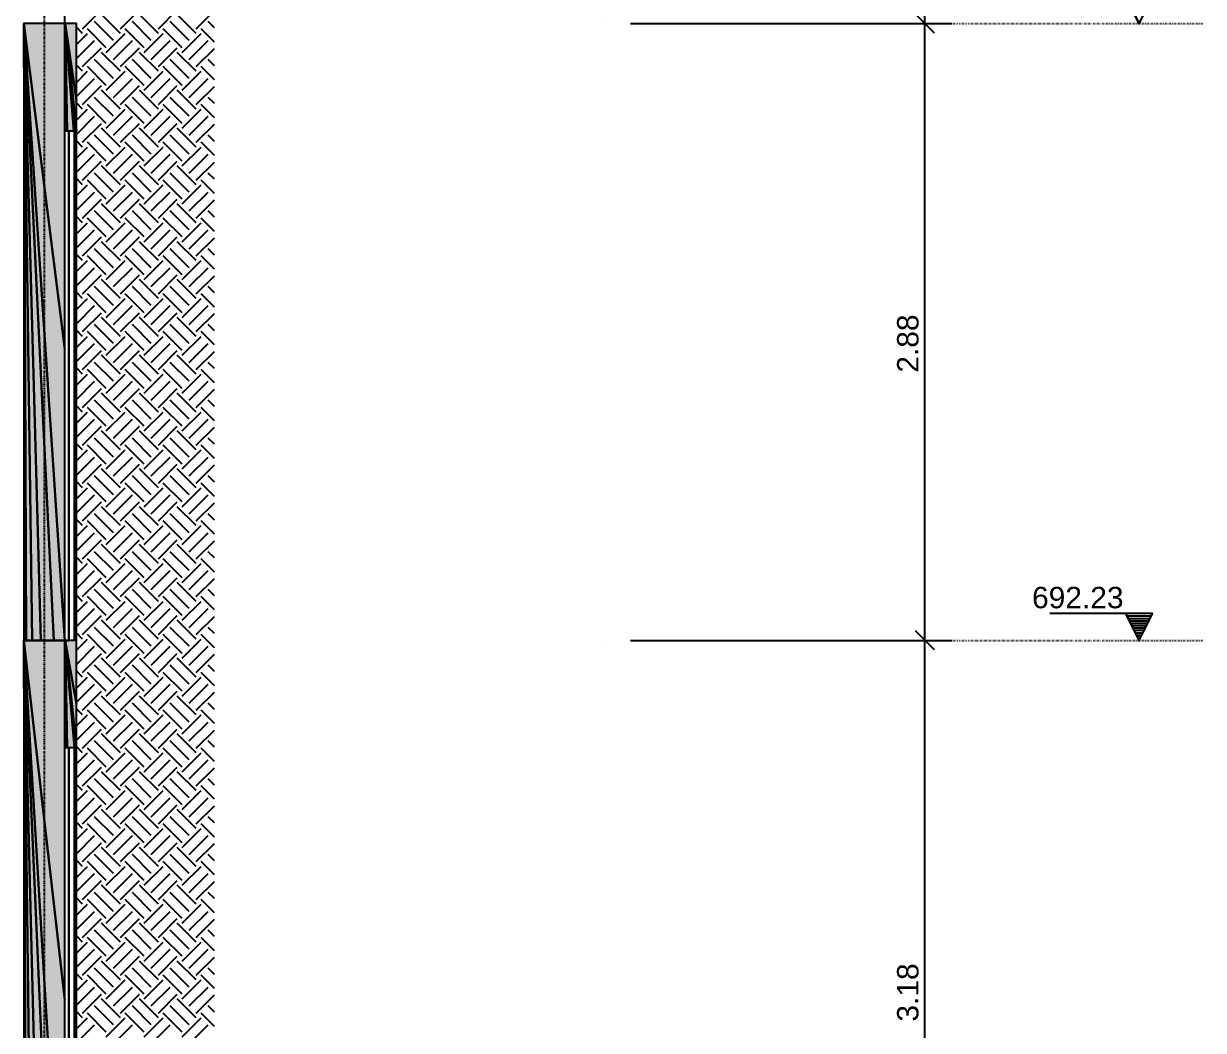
# Model space of a CAD drawing. Extents: x 37185 to 43130, y -8131 to -3926.
# Drawn here: x 40159.9 to 40527.1, y -7569.9 to -7256.5 of the extents above; entities that cross this region are included whole.
import ezdxf

# ---------------------------------------------------------------- set-up
doc = ezdxf.new("R2010")
doc.units = 0
doc.header["$MEASUREMENT"] = 0
doc.linetypes.add('ESTILO_TQS_0002', pattern=[0.4, 0.1, -0.3])
doc.linetypes.add('ESTILO_TQS_0004', pattern=[1.12, 0.5, -0.2, 0.01, -0.2, 0.01, -0.2])
for name, color, linetype in [('47', 15, 'CONTINUOUS'), ('48', 4, 'CONTINUOUS'), ('52', 3, 'CONTINUOUS'), ('67', 7, 'CONTINUOUS'), ('70', 160, 'CONTINUOUS'), ('75', 9, 'CONTINUOUS'), ('79', 12, 'CONTINUOUS'), ('96', 252, 'CONTINUOUS')]:
    doc.layers.add(name, color=color, linetype=linetype)
doc.styles.add('TQS_ARIAL', font='arial.ttf')

msp = doc.modelspace()

# ---------------------------------------------------------------- linework, layer by layer
at = {"layer": '47', "linetype": 'Continuous'}
for p, q in [((40178.27, -7258.11), (40184.16, -7252.21)), ((40190.05, -7259.58), (40184.16, -7253.69)), ((40190.05, -7258.11), (40195.95, -7252.21)), ((40201.84, -7259.58), (40195.95, -7253.69)), ((40201.84, -7258.11), (40207.73, -7252.21)), ((40213.62, -7259.58), (40207.73, -7253.69)), ((40213.62, -7258.11), (40219.25, -7252.48)), ((40178.27, -7259.58), (40176.32, -7257.63)), ((40185.63, -7264), (40179.74, -7258.11)), ((40187.84, -7261.79), (40181.95, -7255.9)), ((40197.42, -7264), (40191.53, -7258.11)), ((40199.63, -7261.79), (40193.74, -7255.9)), ((40209.2, -7264), (40203.31, -7258.11)), ((40211.41, -7261.79), (40205.52, -7255.9)), ((40219.25, -7262.26), (40215.1, -7258.11)), ((40219.25, -7257.84), (40217.31, -7255.9)), ((40176.32, -7263), (40179.74, -7259.58)), ((40176.32, -7260.05), (40176.32, -7260.05)), ((40176.32, -7267.42), (40181.95, -7261.79)), ((40185.63, -7265.47), (40191.53, -7259.58)), ((40187.84, -7267.68), (40193.74, -7261.79)), ((40197.42, -7265.47), (40203.31, -7259.58)), ((40199.63, -7267.68), (40205.52, -7261.79)), ((40209.2, -7265.47), (40215.1, -7259.58)), ((40211.41, -7267.68), (40217.31, -7261.79)), ((40178.27, -7269.89), (40184.16, -7264)), ((40190.05, -7271.36), (40184.16, -7265.47)), ((40190.05, -7269.89), (40195.95, -7264)), ((40201.84, -7271.36), (40195.95, -7265.47)), ((40201.84, -7269.89), (40207.73, -7264)), ((40213.62, -7271.36), (40207.73, -7265.47)), ((40213.62, -7269.89), (40219.25, -7264.27)), ((40219.25, -7265.2), (40219.25, -7265.2)), ((40178.27, -7271.36), (40176.32, -7269.41)), ((40185.63, -7275.78), (40179.74, -7269.89)), ((40187.84, -7273.57), (40181.95, -7267.68)), ((40197.42, -7275.78), (40191.53, -7269.89)), ((40199.63, -7273.57), (40193.74, -7267.68)), ((40209.2, -7275.78), (40203.31, -7269.89)), ((40211.41, -7273.57), (40205.52, -7267.68)), ((40219.25, -7274.04), (40215.1, -7269.89)), ((40219.25, -7269.62), (40217.31, -7267.68)), ((40176.32, -7274.79), (40179.74, -7271.36)), ((40176.32, -7271.84), (40176.32, -7271.84)), ((40176.32, -7279.21), (40181.95, -7273.57)), ((40185.63, -7277.26), (40191.53, -7271.36)), ((40187.84, -7279.47), (40193.74, -7273.57)), ((40197.42, -7277.26), (40203.31, -7271.36)), ((40199.63, -7279.47), (40205.52, -7273.57)), ((40209.2, -7277.26), (40215.1, -7271.36)), ((40211.41, -7279.47), (40217.31, -7273.57)), ((40178.27, -7281.68), (40184.16, -7275.78)), ((40190.05, -7283.15), (40184.16, -7277.26)), ((40190.05, -7281.68), (40195.95, -7275.78)), ((40201.84, -7283.15), (40195.95, -7277.26)), ((40201.84, -7281.68), (40207.73, -7275.78)), ((40213.62, -7283.15), (40207.73, -7277.26)), ((40213.62, -7281.68), (40219.25, -7276.05)), ((40219.25, -7276.99), (40219.25, -7276.99)), ((40178.27, -7283.15), (40176.32, -7281.2)), ((40187.84, -7285.36), (40181.95, -7279.47)), ((40199.63, -7285.36), (40193.74, -7279.47)), ((40211.41, -7285.36), (40205.52, -7279.47)), ((40219.25, -7281.41), (40217.31, -7279.47)), ((40176.32, -7286.57), (40179.74, -7283.15)), ((40176.32, -7283.62), (40176.32, -7283.62)), ((40185.63, -7287.57), (40179.74, -7281.68)), ((40185.63, -7289.04), (40191.53, -7283.15)), ((40197.42, -7287.57), (40191.53, -7281.68)), ((40197.42, -7289.04), (40203.31, -7283.15)), ((40209.2, -7287.57), (40203.31, -7281.68)), ((40209.2, -7289.04), (40215.1, -7283.15)), ((40219.25, -7285.83), (40215.1, -7281.68)), ((40176.32, -7290.99), (40181.95, -7285.36)), ((40178.27, -7293.46), (40184.16, -7287.57)), ((40187.84, -7291.25), (40193.74, -7285.36)), ((40190.05, -7293.46), (40195.95, -7287.57)), ((40199.63, -7291.25), (40205.52, -7285.36)), ((40201.84, -7293.46), (40207.73, -7287.57)), ((40211.41, -7291.25), (40217.31, -7285.36)), ((40213.62, -7293.46), (40219.25, -7287.84)), ((40187.84, -7297.14), (40181.95, -7291.25)), ((40190.05, -7294.93), (40184.16, -7289.04)), ((40199.63, -7297.14), (40193.74, -7291.25)), ((40201.84, -7294.93), (40195.95, -7289.04)), ((40211.41, -7297.14), (40205.52, -7291.25)), ((40213.62, -7294.93), (40207.73, -7289.04)), ((40219.25, -7293.19), (40217.31, -7291.25)), ((40219.25, -7288.77), (40219.25, -7288.77)), ((40178.27, -7294.93), (40176.32, -7292.99)), ((40176.32, -7298.36), (40179.74, -7294.93)), ((40176.32, -7295.41), (40176.32, -7295.41)), ((40185.63, -7299.35), (40179.74, -7293.46)), ((40185.63, -7300.83), (40191.53, -7294.93)), ((40197.42, -7299.35), (40191.53, -7293.46)), ((40197.42, -7300.83), (40203.31, -7294.93)), ((40209.2, -7299.35), (40203.31, -7293.46)), ((40209.2, -7300.83), (40215.1, -7294.93)), ((40219.25, -7297.61), (40215.1, -7293.46)), ((40176.32, -7302.78), (40181.95, -7297.14)), ((40178.27, -7305.25), (40184.16, -7299.35)), ((40187.84, -7303.04), (40193.74, -7297.14)), ((40190.05, -7305.25), (40195.95, -7299.35)), ((40199.63, -7303.04), (40205.52, -7297.14)), ((40201.84, -7305.25), (40207.73, -7299.35)), ((40211.41, -7303.04), (40217.31, -7297.14)), ((40187.84, -7308.93), (40181.95, -7303.04)), ((40190.05, -7306.72), (40184.16, -7300.83)), ((40199.63, -7308.93), (40193.74, -7303.04)), ((40201.84, -7306.72), (40195.95, -7300.83)), ((40211.41, -7308.93), (40205.52, -7303.04)), ((40213.62, -7306.72), (40207.73, -7300.83)), ((40213.62, -7305.25), (40219.25, -7299.62)), ((40219.25, -7304.98), (40217.31, -7303.04)), ((40219.25, -7300.56), (40219.25, -7300.56)), ((40178.27, -7306.72), (40176.32, -7304.77)), ((40176.32, -7310.14), (40179.74, -7306.72)), ((40185.63, -7311.14), (40179.74, -7305.25)), ((40185.63, -7312.61), (40191.53, -7306.72)), ((40197.42, -7311.14), (40191.53, -7305.25)), ((40197.42, -7312.61), (40203.31, -7306.72)), ((40209.2, -7311.14), (40203.31, -7305.25)), ((40209.2, -7312.61), (40215.1, -7306.72)), ((40219.25, -7309.4), (40215.1, -7305.25)), ((40176.32, -7307.19), (40176.32, -7307.19)), ((40176.32, -7314.56), (40181.95, -7308.93)), ((40187.84, -7314.82), (40193.74, -7308.93)), ((40199.63, -7314.82), (40205.52, -7308.93)), ((40211.41, -7314.82), (40217.31, -7308.93)), ((40178.27, -7317.03), (40184.16, -7311.14)), ((40190.05, -7318.5), (40184.16, -7312.61)), ((40190.05, -7317.03), (40195.95, -7311.14)), ((40201.84, -7318.5), (40195.95, -7312.61)), ((40201.84, -7317.03), (40207.73, -7311.14)), ((40213.62, -7318.5), (40207.73, -7312.61)), ((40213.62, -7317.03), (40219.25, -7311.41)), ((40219.25, -7312.34), (40219.25, -7312.34)), ((40178.27, -7318.5), (40176.32, -7316.56)), ((40185.63, -7322.92), (40179.74, -7317.03)), ((40187.84, -7320.71), (40181.95, -7314.82)), ((40197.42, -7322.92), (40191.53, -7317.03)), ((40199.63, -7320.71), (40193.74, -7314.82)), ((40209.2, -7322.92), (40203.31, -7317.03)), ((40211.41, -7320.71), (40205.52, -7314.82)), ((40219.25, -7321.18), (40215.1, -7317.03)), ((40219.25, -7316.76), (40217.31, -7314.82)), ((40176.32, -7321.93), (40179.74, -7318.5)), ((40176.32, -7318.98), (40176.32, -7318.98)), ((40176.32, -7326.35), (40181.95, -7320.71)), ((40185.63, -7324.4), (40191.53, -7318.5)), ((40187.84, -7326.61), (40193.74, -7320.71)), ((40197.42, -7324.4), (40203.31, -7318.5)), ((40199.63, -7326.61), (40205.52, -7320.71)), ((40209.2, -7324.4), (40215.1, -7318.5)), ((40211.41, -7326.61), (40217.31, -7320.71)), ((40178.27, -7328.82), (40184.16, -7322.92)), ((40190.05, -7330.29), (40184.16, -7324.4)), ((40190.05, -7328.82), (40195.95, -7322.92)), ((40201.84, -7330.29), (40195.95, -7324.4)), ((40201.84, -7328.82), (40207.73, -7322.92)), ((40213.62, -7330.29), (40207.73, -7324.4)), ((40213.62, -7328.82), (40219.25, -7323.19)), ((40219.25, -7324.13), (40219.25, -7324.13)), ((40178.27, -7330.29), (40176.32, -7328.34)), ((40185.63, -7334.71), (40179.74, -7328.82)), ((40187.84, -7332.5), (40181.95, -7326.61)), ((40197.42, -7334.71), (40191.53, -7328.82)), ((40199.63, -7332.5), (40193.74, -7326.61)), ((40209.2, -7334.71), (40203.31, -7328.82)), ((40211.41, -7332.5), (40205.52, -7326.61)), ((40219.25, -7332.97), (40215.1, -7328.82)), ((40219.25, -7328.55), (40217.31, -7326.61)), ((40176.32, -7333.71), (40179.74, -7330.29)), ((40176.32, -7330.77), (40176.32, -7330.77)), ((40176.32, -7338.13), (40181.95, -7332.5)), ((40185.63, -7336.18), (40191.53, -7330.29)), ((40187.84, -7338.39), (40193.74, -7332.5)), ((40197.42, -7336.18), (40203.31, -7330.29)), ((40199.63, -7338.39), (40205.52, -7332.5)), ((40209.2, -7336.18), (40215.1, -7330.29)), ((40211.41, -7338.39), (40217.31, -7332.5)), ((40178.27, -7340.6), (40184.16, -7334.71)), ((40190.05, -7342.07), (40184.16, -7336.18)), ((40190.05, -7340.6), (40195.95, -7334.71)), ((40201.84, -7342.07), (40195.95, -7336.18)), ((40201.84, -7340.6), (40207.73, -7334.71)), ((40213.62, -7342.07), (40207.73, -7336.18)), ((40213.62, -7340.6), (40219.25, -7334.98)), ((40219.25, -7335.91), (40219.25, -7335.91)), ((40187.84, -7344.28), (40181.95, -7338.39)), ((40199.63, -7344.28), (40193.74, -7338.39)), ((40211.41, -7344.28), (40205.52, -7338.39)), ((40219.25, -7340.33), (40217.31, -7338.39)), ((40178.27, -7342.07), (40176.32, -7340.13)), ((40176.32, -7345.5), (40179.74, -7342.07)), ((40176.32, -7342.55), (40176.32, -7342.55)), ((40185.63, -7346.49), (40179.74, -7340.6)), ((40185.63, -7347.97), (40191.53, -7342.07)), ((40197.42, -7346.49), (40191.53, -7340.6)), ((40197.42, -7347.97), (40203.31, -7342.07)), ((40209.2, -7346.49), (40203.31, -7340.6)), ((40209.2, -7347.97), (40215.1, -7342.07)), ((40219.25, -7344.75), (40215.1, -7340.6)), ((40176.32, -7349.92), (40181.95, -7344.28)), ((40178.27, -7352.39), (40184.16, -7346.49)), ((40187.84, -7350.18), (40193.74, -7344.28)), ((40190.05, -7352.39), (40195.95, -7346.49)), ((40199.63, -7350.18), (40205.52, -7344.28)), ((40201.84, -7352.39), (40207.73, -7346.49)), ((40211.41, -7350.18), (40217.31, -7344.28)), ((40213.62, -7352.39), (40219.25, -7346.76)), ((40187.84, -7356.07), (40181.95, -7350.18)), ((40190.05, -7353.86), (40184.16, -7347.97)), ((40199.63, -7356.07), (40193.74, -7350.18)), ((40201.84, -7353.86), (40195.95, -7347.97)), ((40211.41, -7356.07), (40205.52, -7350.18)), ((40213.62, -7353.86), (40207.73, -7347.97)), ((40219.25, -7352.12), (40217.31, -7350.18)), ((40219.25, -7347.7), (40219.25, -7347.7)), ((40178.27, -7353.86), (40176.32, -7351.91)), ((40176.32, -7357.28), (40179.74, -7353.86)), ((40176.32, -7354.34), (40176.32, -7354.34)), ((40185.63, -7358.28), (40179.74, -7352.39)), ((40185.63, -7359.75), (40191.53, -7353.86)), ((40197.42, -7358.28), (40191.53, -7352.39)), ((40197.42, -7359.75), (40203.31, -7353.86)), ((40209.2, -7358.28), (40203.31, -7352.39)), ((40209.2, -7359.75), (40215.1, -7353.86)), ((40219.25, -7356.54), (40215.1, -7352.39)), ((40176.32, -7361.7), (40181.95, -7356.07)), ((40178.27, -7364.17), (40184.16, -7358.28)), ((40187.84, -7361.96), (40193.74, -7356.07)), ((40190.05, -7364.17), (40195.95, -7358.28)), ((40199.63, -7361.96), (40205.52, -7356.07)), ((40201.84, -7364.17), (40207.73, -7358.28)), ((40211.41, -7361.96), (40217.31, -7356.07)), ((40187.84, -7367.85), (40181.95, -7361.96)), ((40190.05, -7365.64), (40184.16, -7359.75)), ((40199.63, -7367.85), (40193.74, -7361.96)), ((40201.84, -7365.64), (40195.95, -7359.75)), ((40211.41, -7367.85), (40205.52, -7361.96)), ((40213.62, -7365.64), (40207.73, -7359.75)), ((40213.62, -7364.17), (40219.25, -7358.55)), ((40219.25, -7363.9), (40217.31, -7361.96)), ((40219.25, -7359.48), (40219.25, -7359.48)), ((40178.27, -7365.64), (40176.32, -7363.7)), ((40176.32, -7369.07), (40179.74, -7365.64)), ((40185.63, -7370.06), (40179.74, -7364.17)), ((40185.63, -7371.54), (40191.53, -7365.64)), ((40197.42, -7370.06), (40191.53, -7364.17)), ((40197.42, -7371.54), (40203.31, -7365.64)), ((40209.2, -7370.06), (40203.31, -7364.17)), ((40209.2, -7371.54), (40215.1, -7365.64)), ((40219.25, -7368.32), (40215.1, -7364.17)), ((40176.32, -7366.12), (40176.32, -7366.12)), ((40176.32, -7373.49), (40181.95, -7367.85)), ((40187.84, -7373.75), (40193.74, -7367.85)), ((40199.63, -7373.75), (40205.52, -7367.85)), ((40211.41, -7373.75), (40217.31, -7367.85)), ((40178.27, -7375.96), (40184.16, -7370.06)), ((40190.05, -7377.43), (40184.16, -7371.54)), ((40190.05, -7375.96), (40195.95, -7370.06)), ((40201.84, -7377.43), (40195.95, -7371.54)), ((40201.84, -7375.96), (40207.73, -7370.06)), ((40213.62, -7377.43), (40207.73, -7371.54)), ((40213.62, -7375.96), (40219.25, -7370.33)), ((40219.25, -7371.27), (40219.25, -7371.27)), ((40178.27, -7377.43), (40176.32, -7375.48)), ((40185.63, -7381.85), (40179.74, -7375.96)), ((40187.84, -7379.64), (40181.95, -7373.75)), ((40197.42, -7381.85), (40191.53, -7375.96)), ((40199.63, -7379.64), (40193.74, -7373.75)), ((40209.2, -7381.85), (40203.31, -7375.96)), ((40211.41, -7379.64), (40205.52, -7373.75)), ((40219.25, -7380.11), (40215.1, -7375.96)), ((40219.25, -7375.69), (40217.31, -7373.75)), ((40176.32, -7380.85), (40179.74, -7377.43)), ((40176.32, -7377.91), (40176.32, -7377.91)), ((40176.32, -7385.27), (40181.95, -7379.64)), ((40185.63, -7383.32), (40191.53, -7377.43)), ((40187.84, -7385.53), (40193.74, -7379.64)), ((40197.42, -7383.32), (40203.31, -7377.43)), ((40199.63, -7385.53), (40205.52, -7379.64)), ((40209.2, -7383.32), (40215.1, -7377.43)), ((40211.41, -7385.53), (40217.31, -7379.64)), ((40178.27, -7387.74), (40184.16, -7381.85)), ((40190.05, -7389.21), (40184.16, -7383.32)), ((40190.05, -7387.74), (40195.95, -7381.85)), ((40201.84, -7389.21), (40195.95, -7383.32)), ((40201.84, -7387.74), (40207.73, -7381.85)), ((40213.62, -7389.21), (40207.73, -7383.32)), ((40213.62, -7387.74), (40219.25, -7382.12)), ((40219.25, -7383.06), (40219.25, -7383.06)), ((40178.27, -7389.21), (40176.32, -7387.27)), ((40187.84, -7391.42), (40181.95, -7385.53)), ((40199.63, -7391.42), (40193.74, -7385.53)), ((40211.41, -7391.42), (40205.52, -7385.53)), ((40219.25, -7387.47), (40217.31, -7385.53)), ((40176.32, -7392.64), (40179.74, -7389.21)), ((40176.32, -7389.69), (40176.32, -7389.69)), ((40185.63, -7393.63), (40179.74, -7387.74)), ((40185.63, -7395.11), (40191.53, -7389.21)), ((40197.42, -7393.63), (40191.53, -7387.74)), ((40197.42, -7395.11), (40203.31, -7389.21)), ((40209.2, -7393.63), (40203.31, -7387.74)), ((40209.2, -7395.11), (40215.1, -7389.21)), ((40219.25, -7391.89), (40215.1, -7387.74)), ((40176.32, -7397.06), (40181.95, -7391.42)), ((40178.27, -7399.53), (40184.16, -7393.63)), ((40187.84, -7397.32), (40193.74, -7391.42)), ((40190.05, -7399.53), (40195.95, -7393.63)), ((40199.63, -7397.32), (40205.52, -7391.42)), ((40201.84, -7399.53), (40207.73, -7393.63)), ((40211.41, -7397.32), (40217.31, -7391.42)), ((40213.62, -7399.53), (40219.25, -7393.9)), ((40219.25, -7394.84), (40219.25, -7394.84)), ((40187.84, -7403.21), (40181.95, -7397.32)), ((40190.05, -7401), (40184.16, -7395.11)), ((40199.63, -7403.21), (40193.74, -7397.32)), ((40201.84, -7401), (40195.95, -7395.11)), ((40211.41, -7403.21), (40205.52, -7397.32)), ((40213.62, -7401), (40207.73, -7395.11)), ((40219.25, -7399.26), (40217.31, -7397.32)), ((40178.27, -7401), (40176.32, -7399.05)), ((40176.32, -7404.42), (40179.74, -7401)), ((40176.32, -7401.48), (40176.32, -7401.48)), ((40185.63, -7405.42), (40179.74, -7399.53)), ((40185.63, -7406.89), (40191.53, -7401)), ((40197.42, -7405.42), (40191.53, -7399.53)), ((40197.42, -7406.89), (40203.31, -7401)), ((40209.2, -7405.42), (40203.31, -7399.53)), ((40209.2, -7406.89), (40215.1, -7401)), ((40219.25, -7403.68), (40215.1, -7399.53)), ((40176.32, -7408.84), (40181.95, -7403.21)), ((40178.27, -7411.31), (40184.16, -7405.42)), ((40187.84, -7409.1), (40193.74, -7403.21)), ((40190.05, -7411.31), (40195.95, -7405.42)), ((40199.63, -7409.1), (40205.52, -7403.21)), ((40201.84, -7411.31), (40207.73, -7405.42)), ((40211.41, -7409.1), (40217.31, -7403.21)), ((40213.62, -7411.31), (40219.25, -7405.69)), ((40187.84, -7414.99), (40181.95, -7409.1)), ((40190.05, -7412.79), (40184.16, -7406.89)), ((40199.63, -7414.99), (40193.74, -7409.1)), ((40201.84, -7412.79), (40195.95, -7406.89)), ((40211.41, -7414.99), (40205.52, -7409.1)), ((40213.62, -7412.79), (40207.73, -7406.89)), ((40219.25, -7411.04), (40217.31, -7409.1)), ((40219.25, -7406.63), (40219.25, -7406.63)), ((40178.27, -7412.79), (40176.32, -7410.84)), ((40176.32, -7416.21), (40179.74, -7412.79)), ((40176.32, -7413.26), (40176.32, -7413.26)), ((40185.63, -7417.2), (40179.74, -7411.31)), ((40185.63, -7418.68), (40191.53, -7412.79)), ((40197.42, -7417.2), (40191.53, -7411.31)), ((40197.42, -7418.68), (40203.31, -7412.79)), ((40209.2, -7417.2), (40203.31, -7411.31)), ((40209.2, -7418.68), (40215.1, -7412.79)), ((40219.25, -7415.46), (40215.1, -7411.31)), ((40176.32, -7420.63), (40181.95, -7414.99)), ((40187.84, -7420.89), (40193.74, -7414.99)), ((40199.63, -7420.89), (40205.52, -7414.99)), ((40211.41, -7420.89), (40217.31, -7414.99)), ((40178.27, -7423.1), (40184.16, -7417.2)), ((40190.05, -7424.57), (40184.16, -7418.68)), ((40190.05, -7423.1), (40195.95, -7417.2)), ((40201.84, -7424.57), (40195.95, -7418.68)), ((40201.84, -7423.1), (40207.73, -7417.2)), ((40213.62, -7424.57), (40207.73, -7418.68)), ((40213.62, -7423.1), (40219.25, -7417.47)), ((40219.25, -7418.41), (40219.25, -7418.41)), ((40178.27, -7424.57), (40176.32, -7422.62)), ((40185.63, -7428.99), (40179.74, -7423.1)), ((40187.84, -7426.78), (40181.95, -7420.89)), ((40197.42, -7428.99), (40191.53, -7423.1)), ((40199.63, -7426.78), (40193.74, -7420.89)), ((40209.2, -7428.99), (40203.31, -7423.1)), ((40211.41, -7426.78), (40205.52, -7420.89)), ((40219.25, -7427.25), (40215.1, -7423.1)), ((40219.25, -7422.83), (40217.31, -7420.89)), ((40176.32, -7427.99), (40179.74, -7424.57)), ((40176.32, -7425.05), (40176.32, -7425.05)), ((40176.32, -7432.41), (40181.95, -7426.78)), ((40185.63, -7430.46), (40191.53, -7424.57)), ((40187.84, -7432.67), (40193.74, -7426.78)), ((40197.42, -7430.46), (40203.31, -7424.57)), ((40199.63, -7432.67), (40205.52, -7426.78)), ((40209.2, -7430.46), (40215.1, -7424.57)), ((40211.41, -7432.67), (40217.31, -7426.78)), ((40178.27, -7434.88), (40184.16, -7428.99)), ((40190.05, -7436.36), (40184.16, -7430.46)), ((40190.05, -7434.88), (40195.95, -7428.99)), ((40201.84, -7436.36), (40195.95, -7430.46)), ((40201.84, -7434.88), (40207.73, -7428.99)), ((40213.62, -7436.36), (40207.73, -7430.46)), ((40213.62, -7434.88), (40219.25, -7429.26)), ((40219.25, -7430.2), (40219.25, -7430.2)), ((40178.27, -7436.36), (40176.32, -7434.41)), ((40185.63, -7440.77), (40179.74, -7434.88)), ((40187.84, -7438.57), (40181.95, -7432.67)), ((40197.42, -7440.77), (40191.53, -7434.88)), ((40199.63, -7438.57), (40193.74, -7432.67)), ((40209.2, -7440.77), (40203.31, -7434.88)), ((40211.41, -7438.57), (40205.52, -7432.67)), ((40219.25, -7439.03), (40215.1, -7434.88)), ((40219.25, -7434.61), (40217.31, -7432.67)), ((40176.32, -7439.78), (40179.74, -7436.36)), ((40176.32, -7436.83), (40176.32, -7436.83)), ((40176.32, -7444.2), (40181.95, -7438.57)), ((40185.63, -7442.25), (40191.53, -7436.36)), ((40187.84, -7444.46), (40193.74, -7438.57)), ((40197.42, -7442.25), (40203.31, -7436.36)), ((40199.63, -7444.46), (40205.52, -7438.57)), ((40209.2, -7442.25), (40215.1, -7436.36)), ((40211.41, -7444.46), (40217.31, -7438.57)), ((40178.27, -7446.67), (40184.16, -7440.77)), ((40190.05, -7448.14), (40184.16, -7442.25)), ((40190.05, -7446.67), (40195.95, -7440.77)), ((40201.84, -7448.14), (40195.95, -7442.25)), ((40201.84, -7446.67), (40207.73, -7440.77)), ((40213.62, -7448.14), (40207.73, -7442.25)), ((40213.62, -7446.67), (40219.25, -7441.04)), ((40219.25, -7441.98), (40219.25, -7441.98)), ((40178.27, -7448.14), (40176.32, -7446.19)), ((40187.84, -7450.35), (40181.95, -7444.46)), ((40199.63, -7450.35), (40193.74, -7444.46)), ((40211.41, -7450.35), (40205.52, -7444.46)), ((40219.25, -7446.4), (40217.31, -7444.46)), ((40176.32, -7451.56), (40179.74, -7448.14)), ((40176.32, -7448.62), (40176.32, -7448.62)), ((40185.63, -7452.56), (40179.74, -7446.67)), ((40185.63, -7454.03), (40191.53, -7448.14)), ((40197.42, -7452.56), (40191.53, -7446.67)), ((40197.42, -7454.03), (40203.31, -7448.14)), ((40209.2, -7452.56), (40203.31, -7446.67)), ((40209.2, -7454.03), (40215.1, -7448.14)), ((40219.25, -7450.82), (40215.1, -7446.67)), ((40176.32, -7455.98), (40181.95, -7450.35)), ((40178.27, -7458.45), (40184.16, -7452.56)), ((40187.84, -7456.24), (40193.74, -7450.35)), ((40190.05, -7458.45), (40195.95, -7452.56)), ((40199.63, -7456.24), (40205.52, -7450.35)), ((40201.84, -7458.45), (40207.73, -7452.56)), ((40211.41, -7456.24), (40217.31, -7450.35)), ((40213.62, -7458.45), (40219.25, -7452.83)), ((40219.25, -7453.77), (40219.25, -7453.77)), ((40187.84, -7462.14), (40181.95, -7456.24)), ((40190.05, -7459.93), (40184.16, -7454.03)), ((40199.63, -7462.14), (40193.74, -7456.24)), ((40201.84, -7459.93), (40195.95, -7454.03)), ((40211.41, -7462.14), (40205.52, -7456.24)), ((40213.62, -7459.93), (40207.73, -7454.03)), ((40219.25, -7458.19), (40217.31, -7456.24)), ((40178.27, -7459.93), (40176.32, -7457.98)), ((40176.32, -7463.35), (40179.74, -7459.93)), ((40176.32, -7460.4), (40176.32, -7460.4)), ((40185.63, -7464.34), (40179.74, -7458.45)), ((40185.63, -7465.82), (40191.53, -7459.93)), ((40197.42, -7464.34), (40191.53, -7458.45)), ((40197.42, -7465.82), (40203.31, -7459.93)), ((40209.2, -7464.34), (40203.31, -7458.45)), ((40209.2, -7465.82), (40215.1, -7459.93)), ((40219.25, -7462.6), (40215.1, -7458.45)), ((40176.32, -7467.77), (40181.95, -7462.14)), ((40178.27, -7470.24), (40184.16, -7464.34)), ((40187.84, -7468.03), (40193.74, -7462.14)), ((40190.05, -7470.24), (40195.95, -7464.34)), ((40199.63, -7468.03), (40205.52, -7462.14)), ((40201.84, -7470.24), (40207.73, -7464.34)), ((40211.41, -7468.03), (40217.31, -7462.14)), ((40213.62, -7470.24), (40219.25, -7464.61)), ((40187.84, -7473.92), (40181.95, -7468.03)), ((40190.05, -7471.71), (40184.16, -7465.82)), ((40199.63, -7473.92), (40193.74, -7468.03)), ((40201.84, -7471.71), (40195.95, -7465.82)), ((40211.41, -7473.92), (40205.52, -7468.03)), ((40213.62, -7471.71), (40207.73, -7465.82)), ((40219.25, -7469.97), (40217.31, -7468.03)), ((40219.25, -7465.55), (40219.25, -7465.55)), ((40178.27, -7471.71), (40176.32, -7469.76)), ((40176.32, -7475.13), (40179.74, -7471.71)), ((40185.63, -7476.13), (40179.74, -7470.24)), ((40185.63, -7477.6), (40191.53, -7471.71)), ((40197.42, -7476.13), (40191.53, -7470.24)), ((40197.42, -7477.6), (40203.31, -7471.71)), ((40209.2, -7476.13), (40203.31, -7470.24)), ((40209.2, -7477.6), (40215.1, -7471.71)), ((40219.25, -7474.39), (40215.1, -7470.24)), ((40176.32, -7472.19), (40176.32, -7472.19)), ((40176.32, -7479.55), (40181.95, -7473.92)), ((40187.84, -7479.81), (40193.74, -7473.92)), ((40199.63, -7479.81), (40205.52, -7473.92)), ((40211.41, -7479.81), (40217.31, -7473.92)), ((40178.27, -7482.02), (40184.16, -7476.13)), ((40190.05, -7483.5), (40184.16, -7477.6)), ((40190.05, -7482.02), (40195.95, -7476.13)), ((40201.84, -7483.5), (40195.95, -7477.6)), ((40201.84, -7482.02), (40207.73, -7476.13)), ((40213.62, -7483.5), (40207.73, -7477.6)), ((40213.62, -7482.02), (40219.25, -7476.4)), ((40219.25, -7477.34), (40219.25, -7477.34)), ((40178.27, -7483.5), (40176.32, -7481.55)), ((40185.63, -7487.92), (40179.74, -7482.02)), ((40187.84, -7485.71), (40181.95, -7479.81)), ((40197.42, -7487.92), (40191.53, -7482.02)), ((40199.63, -7485.71), (40193.74, -7479.81)), ((40209.2, -7487.92), (40203.31, -7482.02)), ((40211.41, -7485.71), (40205.52, -7479.81)), ((40219.25, -7486.17), (40215.1, -7482.02)), ((40219.25, -7481.76), (40217.31, -7479.81)), ((40176.32, -7486.92), (40179.74, -7483.5)), ((40176.32, -7483.97), (40176.32, -7483.97)), ((40176.32, -7491.34), (40181.95, -7485.71)), ((40185.63, -7489.39), (40191.53, -7483.5)), ((40187.84, -7491.6), (40193.74, -7485.71)), ((40197.42, -7489.39), (40203.31, -7483.5)), ((40199.63, -7491.6), (40205.52, -7485.71)), ((40209.2, -7489.39), (40215.1, -7483.5)), ((40211.41, -7491.6), (40217.31, -7485.71)), ((40178.27, -7493.81), (40184.16, -7487.92)), ((40190.05, -7495.28), (40184.16, -7489.39)), ((40190.05, -7493.81), (40195.95, -7487.92)), ((40201.84, -7495.28), (40195.95, -7489.39)), ((40201.84, -7493.81), (40207.73, -7487.92)), ((40213.62, -7495.28), (40207.73, -7489.39)), ((40213.62, -7493.81), (40219.25, -7488.18)), ((40219.25, -7489.12), (40219.25, -7489.12)), ((40178.27, -7495.28), (40176.32, -7493.33)), ((40185.63, -7499.7), (40179.74, -7493.81)), ((40187.84, -7497.49), (40181.95, -7491.6)), ((40197.42, -7499.7), (40191.53, -7493.81)), ((40199.63, -7497.49), (40193.74, -7491.6)), ((40209.2, -7499.7), (40203.31, -7493.81)), ((40211.41, -7497.49), (40205.52, -7491.6)), ((40219.25, -7497.96), (40215.1, -7493.81)), ((40219.25, -7493.54), (40217.31, -7491.6)), ((40176.32, -7498.7), (40179.74, -7495.28)), ((40176.32, -7495.76), (40176.32, -7495.76)), ((40176.32, -7503.12), (40181.95, -7497.49)), ((40185.63, -7501.17), (40191.53, -7495.28)), ((40187.84, -7503.38), (40193.74, -7497.49)), ((40197.42, -7501.17), (40203.31, -7495.28)), ((40199.63, -7503.38), (40205.52, -7497.49)), ((40209.2, -7501.17), (40215.1, -7495.28)), ((40211.41, -7503.38), (40217.31, -7497.49)), ((40178.27, -7505.59), (40184.16, -7499.7)), ((40190.05, -7507.07), (40184.16, -7501.17)), ((40190.05, -7505.59), (40195.95, -7499.7)), ((40201.84, -7507.07), (40195.95, -7501.17)), ((40201.84, -7505.59), (40207.73, -7499.7)), ((40213.62, -7507.07), (40207.73, -7501.17)), ((40213.62, -7505.59), (40219.25, -7499.97)), ((40219.25, -7500.91), (40219.25, -7500.91)), ((40178.27, -7507.07), (40176.32, -7505.12)), ((40187.84, -7509.28), (40181.95, -7503.38)), ((40199.63, -7509.28), (40193.74, -7503.38)), ((40211.41, -7509.28), (40205.52, -7503.38)), ((40219.25, -7505.33), (40217.31, -7503.38)), ((40176.32, -7510.49), (40179.74, -7507.07)), ((40176.32, -7507.54), (40176.32, -7507.54)), ((40185.63, -7511.49), (40179.74, -7505.59)), ((40185.63, -7512.96), (40191.53, -7507.07)), ((40197.42, -7511.49), (40191.53, -7505.59)), ((40197.42, -7512.96), (40203.31, -7507.07)), ((40209.2, -7511.49), (40203.31, -7505.59)), ((40209.2, -7512.96), (40215.1, -7507.07)), ((40219.25, -7509.75), (40215.1, -7505.59)), ((40176.32, -7514.91), (40181.95, -7509.28)), ((40178.27, -7517.38), (40184.16, -7511.49)), ((40187.84, -7515.17), (40193.74, -7509.28)), ((40190.05, -7517.38), (40195.95, -7511.49)), ((40199.63, -7515.17), (40205.52, -7509.28)), ((40201.84, -7517.38), (40207.73, -7511.49)), ((40211.41, -7515.17), (40217.31, -7509.28)), ((40213.62, -7517.38), (40219.25, -7511.75)), ((40187.84, -7521.06), (40181.95, -7515.17)), ((40190.05, -7518.85), (40184.16, -7512.96)), ((40199.63, -7521.06), (40193.74, -7515.17)), ((40201.84, -7518.85), (40195.95, -7512.96)), ((40211.41, -7521.06), (40205.52, -7515.17)), ((40213.62, -7518.85), (40207.73, -7512.96)), ((40219.25, -7517.11), (40217.31, -7515.17)), ((40219.25, -7512.69), (40219.25, -7512.69)), ((40178.27, -7518.85), (40176.32, -7516.9)), ((40176.32, -7522.27), (40179.74, -7518.85)), ((40176.32, -7519.33), (40176.32, -7519.33)), ((40185.63, -7523.27), (40179.74, -7517.38)), ((40185.63, -7524.74), (40191.53, -7518.85)), ((40197.42, -7523.27), (40191.53, -7517.38)), ((40197.42, -7524.74), (40203.31, -7518.85)), ((40209.2, -7523.27), (40203.31, -7517.38)), ((40209.2, -7524.74), (40215.1, -7518.85)), ((40219.25, -7521.53), (40215.1, -7517.38)), ((40176.32, -7526.69), (40181.95, -7521.06)), ((40178.27, -7529.16), (40184.16, -7523.27)), ((40187.84, -7526.95), (40193.74, -7521.06)), ((40190.05, -7529.16), (40195.95, -7523.27)), ((40199.63, -7526.95), (40205.52, -7521.06)), ((40201.84, -7529.16), (40207.73, -7523.27)), ((40211.41, -7526.95), (40217.31, -7521.06)), ((40213.62, -7529.16), (40219.25, -7523.54)), ((40187.84, -7532.85), (40181.95, -7526.95)), ((40190.05, -7530.64), (40184.16, -7524.74)), ((40199.63, -7532.85), (40193.74, -7526.95)), ((40201.84, -7530.64), (40195.95, -7524.74)), ((40211.41, -7532.85), (40205.52, -7526.95)), ((40213.62, -7530.64), (40207.73, -7524.74)), ((40219.25, -7528.9), (40217.31, -7526.95)), ((40219.25, -7524.48), (40219.25, -7524.48)), ((40178.27, -7530.64), (40176.32, -7528.69)), ((40176.32, -7534.06), (40179.74, -7530.64)), ((40185.63, -7535.06), (40179.74, -7529.16)), ((40185.63, -7536.53), (40191.53, -7530.64)), ((40197.42, -7535.06), (40191.53, -7529.16)), ((40197.42, -7536.53), (40203.31, -7530.64)), ((40209.2, -7535.06), (40203.31, -7529.16)), ((40209.2, -7536.53), (40215.1, -7530.64)), ((40219.25, -7533.32), (40215.1, -7529.16)), ((40176.32, -7531.11), (40176.32, -7531.11)), ((40176.32, -7538.48), (40181.95, -7532.85)), ((40187.84, -7538.74), (40193.74, -7532.85)), ((40199.63, -7538.74), (40205.52, -7532.85)), ((40211.41, -7538.74), (40217.31, -7532.85)), ((40178.27, -7540.95), (40184.16, -7535.06)), ((40190.05, -7542.42), (40184.16, -7536.53)), ((40190.05, -7540.95), (40195.95, -7535.06)), ((40201.84, -7542.42), (40195.95, -7536.53)), ((40201.84, -7540.95), (40207.73, -7535.06)), ((40213.62, -7542.42), (40207.73, -7536.53)), ((40213.62, -7540.95), (40219.25, -7535.32)), ((40219.25, -7536.26), (40219.25, -7536.26)), ((40178.27, -7542.42), (40176.32, -7540.47)), ((40185.63, -7546.84), (40179.74, -7540.95)), ((40187.84, -7544.63), (40181.95, -7538.74)), ((40197.42, -7546.84), (40191.53, -7540.95)), ((40199.63, -7544.63), (40193.74, -7538.74)), ((40209.2, -7546.84), (40203.31, -7540.95)), ((40211.41, -7544.63), (40205.52, -7538.74)), ((40219.25, -7545.1), (40215.1, -7540.95)), ((40219.25, -7540.68), (40217.31, -7538.74)), ((40176.32, -7545.84), (40179.74, -7542.42)), ((40176.32, -7542.9), (40176.32, -7542.9)), ((40176.32, -7550.26), (40181.95, -7544.63)), ((40185.63, -7548.31), (40191.53, -7542.42)), ((40187.84, -7550.52), (40193.74, -7544.63)), ((40197.42, -7548.31), (40203.31, -7542.42)), ((40199.63, -7550.52), (40205.52, -7544.63)), ((40209.2, -7548.31), (40215.1, -7542.42)), ((40211.41, -7550.52), (40217.31, -7544.63)), ((40178.27, -7552.73), (40184.16, -7546.84)), ((40190.05, -7554.21), (40184.16, -7548.31)), ((40190.05, -7552.73), (40195.95, -7546.84)), ((40201.84, -7554.21), (40195.95, -7548.31)), ((40201.84, -7552.73), (40207.73, -7546.84)), ((40213.62, -7554.21), (40207.73, -7548.31)), ((40213.62, -7552.73), (40219.25, -7547.11)), ((40219.25, -7548.05), (40219.25, -7548.05)), ((40178.27, -7554.21), (40176.32, -7552.26)), ((40185.63, -7558.63), (40179.74, -7552.73)), ((40187.84, -7556.42), (40181.95, -7550.52)), ((40197.42, -7558.63), (40191.53, -7552.73)), ((40199.63, -7556.42), (40193.74, -7550.52)), ((40209.2, -7558.63), (40203.31, -7552.73)), ((40211.41, -7556.42), (40205.52, -7550.52)), ((40219.25, -7556.89), (40215.1, -7552.73)), ((40219.25, -7552.47), (40217.31, -7550.52)), ((40176.32, -7557.63), (40179.74, -7554.21)), ((40176.32, -7554.68), (40176.32, -7554.68)), ((40176.32, -7562.05), (40181.95, -7556.42)), ((40185.63, -7560.1), (40191.53, -7554.21)), ((40187.84, -7562.31), (40193.74, -7556.42)), ((40197.42, -7560.1), (40203.31, -7554.21)), ((40199.63, -7562.31), (40205.52, -7556.42)), ((40209.2, -7560.1), (40215.1, -7554.21)), ((40211.41, -7562.31), (40217.31, -7556.42)), ((40178.27, -7564.52), (40184.16, -7558.63)), ((40190.05, -7565.99), (40184.16, -7560.1)), ((40190.05, -7564.52), (40195.95, -7558.63)), ((40201.84, -7565.99), (40195.95, -7560.1)), ((40201.84, -7564.52), (40207.73, -7558.63)), ((40213.62, -7565.99), (40207.73, -7560.1)), ((40213.62, -7564.52), (40219.25, -7558.89)), ((40219.25, -7559.83), (40219.25, -7559.83)), ((40187.84, -7568.2), (40181.95, -7562.31)), ((40199.63, -7568.2), (40193.74, -7562.31)), ((40211.41, -7568.2), (40205.52, -7562.31)), ((40219.25, -7564.25), (40217.31, -7562.31)), ((40178.27, -7565.99), (40176.32, -7564.04)), ((40176.32, -7569.41), (40179.74, -7565.99)), ((40176.32, -7566.47), (40176.32, -7566.47)), ((40185.63, -7570.41), (40179.74, -7564.52)), ((40185.63, -7571.88), (40191.53, -7565.99)), ((40197.42, -7570.41), (40191.53, -7564.52)), ((40197.42, -7571.88), (40203.31, -7565.99)), ((40209.2, -7570.41), (40203.31, -7564.52)), ((40209.2, -7571.88), (40215.1, -7565.99)), ((40219.25, -7568.67), (40215.1, -7564.52)), ((40176.32, -7573.83), (40181.95, -7568.2)), ((40187.84, -7574.09), (40193.74, -7568.2)), ((40199.63, -7574.09), (40205.52, -7568.2)), ((40211.41, -7574.09), (40217.31, -7568.2))]:
    msp.add_line(p, q, dxfattribs=at)
at = {"layer": '48', "linetype": 'Continuous'}
for p, q in [((40159.91, -7256.5), (40159.86, -7256.5)), ((40172.78, -7256.5), (40172.72, -7256.5)), ((40173.98, -7448.5), (40173.98, -7289.84)), ((40173.98, -7289.84), (40173.98, -7448.5)), ((40175.72, -7448.5), (40175.72, -7289.84)), ((40175.72, -7289.84), (40175.72, -7448.5)), ((40176.32, -7448.5), (40176.32, -7289.84)), ((40172.78, -7448.5), (40173.39, -7448.5)), ((40173.39, -7448.5), (40173.98, -7448.5)), ((40173.98, -7660.5), (40173.98, -7481.83)), ((40173.98, -7481.83), (40173.98, -7660.5)), ((40175.72, -7660.5), (40175.72, -7481.83)), ((40175.72, -7481.83), (40175.72, -7660.5)), ((40176.32, -7660.5), (40176.32, -7481.83))]:
    msp.add_line(p, q, dxfattribs=at)
at = {"layer": '52', "linetype": 'Continuous'}
for points in [[(40172.72, -7733.84), (40172.72, -7708.67), (40172.72, -7680.5), (40172.72, -7671.07), (40172.72, -7660.5), (40172.72, -7560.46), (40172.72, -7481.83), (40172.72, -7474.99), (40172.72, -7448.5), (40172.72, -7357.9), (40172.72, -7289.84), (40172.72, -7282.99), (40172.72, -7256.5), (40172.72, -7154.26), (40172.72, -7096.5), (40172.72, -7084.87), (40172.72, -7039.84)], [(40159.91, -7256.5), (40159.91, -7263.35), (40159.91, -7289.84), (40159.91, -7347.11), (40159.91, -7448.5), (40159.91, -7455.34), (40159.91, -7481.83), (40159.91, -7548.54), (40159.91, -7660.5)], [(40171.32, -7256.5), (40170.15, -7256.5), (40168.06, -7256.5), (40166.32, -7256.5), (40164.58, -7256.5), (40162.49, -7256.5), (40161.32, -7256.5), (40159.91, -7256.5)], [(40172.78, -7256.5), (40172.78, -7283.53), (40172.78, -7289.84)], [(40176.32, -7256.5), (40175.72, -7256.5), (40175.56, -7256.5), (40173.98, -7256.5), (40173.39, -7256.5), (40172.78, -7256.5)], [(40176.32, -7289.84), (40176.32, -7280.49), (40176.32, -7256.5)], [(40172.78, -7289.84), (40172.94, -7289.84), (40173.39, -7289.84), (40173.45, -7289.84), (40173.98, -7289.84), (40174.28, -7289.84), (40175.56, -7289.84), (40175.68, -7289.84), (40175.72, -7289.84), (40175.82, -7289.84), (40176.32, -7289.84)], [(40172.78, -7448.5), (40172.78, -7475.53), (40172.78, -7481.83)], [(40176.32, -7448.5), (40175.72, -7448.5), (40175.56, -7448.5), (40173.98, -7448.5), (40173.39, -7448.5), (40172.78, -7448.5)], [(40176.32, -7481.83), (40176.32, -7468.38), (40176.32, -7448.5)], [(40172.78, -7481.83), (40172.92, -7481.83), (40173.33, -7481.83), (40173.39, -7481.83), (40173.49, -7481.83), (40173.98, -7481.83), (40174.25, -7481.83), (40175.56, -7481.83), (40175.72, -7481.83), (40175.75, -7481.83), (40175.81, -7481.83), (40176.32, -7481.83)]]:
    msp.add_lwpolyline(points, dxfattribs=at)
at = {"layer": '67', "linetype": 'ESTILO_TQS_0002'}
for p, q in [((40440.4, -7256.5), (40527.07, -7256.5)), ((40440.4, -7448.5), (40527.07, -7448.5))]:
    msp.add_line(p, q, dxfattribs=at)
at = {"layer": '70', "linetype": 'ESTILO_TQS_0004'}
msp.add_line((40166.32, -4477.43), (40166.32, -7787.17), dxfattribs=at)
at = {"layer": '75', "linetype": 'Continuous'}
for p, q in [((40440.4, -7264.84), (40440.4, -7021.5)), ((40440.4, -7456.83), (40440.4, -7248.17)), ((40507.07, -7256.5), (40502.9, -7248.17)), ((40507.07, -7256.5), (40511.24, -7248.17)), ((40443.35, -7259.45), (40437.46, -7253.56)), ((40443.35, -7259.45), (40437.46, -7253.56)), ((40340.4, -7256.5), (40340.4, -7256.5)), ((40340.4, -7256.5), (40340.4, -7256.5)), ((40348.74, -7256.5), (40448.74, -7256.5)), ((40348.74, -7256.5), (40448.74, -7256.5)), ((40440.4, -7668.84), (40440.4, -7440.17)), ((40511.24, -7440.17), (40479.24, -7440.17)), ((40507.07, -7448.5), (40502.9, -7440.17)), ((40503.28, -7440.91), (40510.87, -7440.91)), ((40503.65, -7441.65), (40510.49, -7441.65)), ((40504.02, -7442.4), (40510.12, -7442.4)), ((40507.07, -7448.5), (40511.24, -7440.17)), ((40443.35, -7451.45), (40437.46, -7445.55)), ((40443.35, -7451.45), (40437.46, -7445.55)), ((40504.39, -7443.14), (40509.75, -7443.14)), ((40504.76, -7443.88), (40509.38, -7443.88)), ((40505.13, -7444.63), (40509.01, -7444.63)), ((40505.5, -7445.37), (40508.64, -7445.37)), ((40505.88, -7446.11), (40508.26, -7446.11)), ((40340.4, -7448.5), (40340.4, -7448.5)), ((40340.4, -7448.5), (40340.4, -7448.5)), ((40348.74, -7448.5), (40448.74, -7448.5)), ((40348.74, -7448.5), (40448.74, -7448.5)), ((40506.25, -7446.86), (40507.89, -7446.86)), ((40506.62, -7447.6), (40507.52, -7447.6))]:
    msp.add_line(p, q, dxfattribs=at)
at = {"layer": '79', "linetype": 'Continuous'}
for points in [[(40502.9, -7248.17), (40507.07, -7256.5), (40511.24, -7248.17), (40502.9, -7248.17)], [(40502.9, -7440.17), (40507.07, -7448.5), (40511.24, -7440.17), (40502.9, -7440.17)]]:
    msp.add_lwpolyline(points, dxfattribs=at)
at = {"layer": '96', "linetype": 'Continuous'}
for points in [[(40159.91, -7256.5), (40159.91, -7448.5), (40160.64, -7448.5), (40159.91, -7256.5)], [(40159.91, -7256.5), (40160.64, -7448.5), (40162.6, -7448.5), (40159.91, -7256.5)], [(40159.91, -7256.5), (40162.6, -7448.5), (40165.23, -7448.5), (40159.91, -7256.5)], [(40159.91, -7256.5), (40165.23, -7448.5), (40169.28, -7448.5), (40159.91, -7256.5)], [(40159.91, -7256.5), (40169.28, -7448.5), (40172.72, -7448.5), (40159.91, -7256.5)], [(40159.91, -7256.5), (40172.72, -7448.5), (40172.72, -7357.9), (40159.91, -7256.5)], [(40159.91, -7256.5), (40172.72, -7357.9), (40172.72, -7256.5), (40159.91, -7256.5)], [(40172.78, -7256.5), (40172.78, -7289.84), (40173.39, -7289.84), (40172.78, -7256.5)], [(40172.78, -7256.5), (40173.39, -7289.84), (40173.45, -7289.84), (40172.78, -7256.5)], [(40172.78, -7256.5), (40173.45, -7289.84), (40175.56, -7289.84), (40172.78, -7256.5)], [(40172.78, -7256.5), (40175.56, -7289.84), (40175.68, -7289.84), (40172.78, -7256.5)], [(40172.78, -7256.5), (40175.68, -7289.84), (40176.32, -7289.84), (40172.78, -7256.5)], [(40172.78, -7256.5), (40176.32, -7289.84), (40176.32, -7280.49), (40172.78, -7256.5)], [(40172.78, -7256.5), (40176.32, -7280.49), (40176.32, -7256.5), (40172.78, -7256.5)], [(40159.91, -7448.5), (40159.91, -7660.5), (40160.64, -7660.5), (40159.91, -7448.5)], [(40159.91, -7448.5), (40160.64, -7660.5), (40162.6, -7660.5), (40159.91, -7448.5)], [(40159.91, -7448.5), (40162.6, -7660.5), (40165.23, -7660.5), (40159.91, -7448.5)], [(40159.91, -7448.5), (40165.23, -7660.5), (40169.28, -7660.5), (40159.91, -7448.5)], [(40159.91, -7448.5), (40169.28, -7660.5), (40172.72, -7660.5), (40159.91, -7448.5)], [(40159.91, -7448.5), (40172.72, -7660.5), (40172.72, -7560.46), (40159.91, -7448.5)], [(40159.91, -7448.5), (40172.72, -7560.46), (40172.72, -7448.5), (40159.91, -7448.5)], [(40172.78, -7448.5), (40172.78, -7481.83), (40173.33, -7481.83), (40172.78, -7448.5)], [(40172.78, -7448.5), (40173.33, -7481.83), (40173.49, -7481.83), (40172.78, -7448.5)], [(40172.78, -7448.5), (40173.49, -7481.83), (40175.75, -7481.83), (40172.78, -7448.5)], [(40172.78, -7448.5), (40175.75, -7481.83), (40176.32, -7481.83), (40172.78, -7448.5)], [(40172.78, -7448.5), (40176.32, -7481.83), (40176.32, -7468.38), (40172.78, -7448.5)], [(40172.78, -7448.5), (40176.32, -7468.38), (40176.32, -7448.5), (40172.78, -7448.5)]]:
    msp.add_lwpolyline(points, dxfattribs=at)
for points in [[(40159.91, -7256.5), (40159.91, -7448.5), (40160.64, -7448.5)], [(40159.91, -7256.5), (40160.64, -7448.5), (40159.91, -7256.5)], [(40159.91, -7256.5), (40160.64, -7448.5), (40162.6, -7448.5)], [(40159.91, -7256.5), (40162.6, -7448.5), (40159.91, -7256.5)], [(40159.91, -7256.5), (40162.6, -7448.5), (40165.23, -7448.5)], [(40159.91, -7256.5), (40165.23, -7448.5), (40159.91, -7256.5)], [(40159.91, -7256.5), (40165.23, -7448.5), (40169.28, -7448.5)], [(40159.91, -7256.5), (40169.28, -7448.5), (40159.91, -7256.5)], [(40159.91, -7256.5), (40169.28, -7448.5), (40172.72, -7448.5)], [(40159.91, -7256.5), (40172.72, -7448.5), (40159.91, -7256.5)], [(40159.91, -7256.5), (40172.72, -7448.5), (40172.72, -7357.9)], [(40159.91, -7256.5), (40172.72, -7357.9), (40159.91, -7256.5)], [(40159.91, -7256.5), (40172.72, -7357.9), (40172.72, -7256.5)], [(40159.91, -7256.5), (40172.72, -7256.5), (40159.91, -7256.5)], [(40172.78, -7256.5), (40172.78, -7289.84), (40173.39, -7289.84)], [(40172.78, -7256.5), (40173.39, -7289.84), (40172.78, -7256.5)], [(40172.78, -7256.5), (40173.39, -7289.84), (40173.45, -7289.84)], [(40172.78, -7256.5), (40173.45, -7289.84), (40172.78, -7256.5)], [(40172.78, -7256.5), (40173.45, -7289.84), (40175.56, -7289.84)], [(40172.78, -7256.5), (40175.56, -7289.84), (40172.78, -7256.5)], [(40172.78, -7256.5), (40175.56, -7289.84), (40175.68, -7289.84)], [(40172.78, -7256.5), (40175.68, -7289.84), (40172.78, -7256.5)], [(40172.78, -7256.5), (40175.68, -7289.84), (40176.32, -7289.84)], [(40172.78, -7256.5), (40176.32, -7289.84), (40172.78, -7256.5)], [(40172.78, -7256.5), (40176.32, -7289.84), (40176.32, -7280.49)], [(40172.78, -7256.5), (40176.32, -7280.49), (40172.78, -7256.5)], [(40172.78, -7256.5), (40176.32, -7280.49), (40176.32, -7256.5)], [(40172.78, -7256.5), (40176.32, -7256.5), (40172.78, -7256.5)], [(40159.91, -7448.5), (40159.91, -7660.5), (40160.64, -7660.5)], [(40159.91, -7448.5), (40160.64, -7660.5), (40159.91, -7448.5)], [(40159.91, -7448.5), (40160.64, -7660.5), (40162.6, -7660.5)], [(40159.91, -7448.5), (40162.6, -7660.5), (40159.91, -7448.5)], [(40159.91, -7448.5), (40162.6, -7660.5), (40165.23, -7660.5)], [(40159.91, -7448.5), (40165.23, -7660.5), (40159.91, -7448.5)], [(40159.91, -7448.5), (40165.23, -7660.5), (40169.28, -7660.5)], [(40159.91, -7448.5), (40169.28, -7660.5), (40159.91, -7448.5)], [(40159.91, -7448.5), (40169.28, -7660.5), (40172.72, -7660.5)], [(40159.91, -7448.5), (40172.72, -7660.5), (40159.91, -7448.5)], [(40159.91, -7448.5), (40172.72, -7660.5), (40172.72, -7560.46)], [(40159.91, -7448.5), (40172.72, -7560.46), (40159.91, -7448.5)], [(40159.91, -7448.5), (40172.72, -7560.46), (40172.72, -7448.5)], [(40159.91, -7448.5), (40172.72, -7448.5), (40159.91, -7448.5)], [(40172.78, -7448.5), (40172.78, -7481.83), (40173.33, -7481.83)], [(40172.78, -7448.5), (40173.33, -7481.83), (40172.78, -7448.5)], [(40172.78, -7448.5), (40173.33, -7481.83), (40173.49, -7481.83)], [(40172.78, -7448.5), (40173.49, -7481.83), (40172.78, -7448.5)], [(40172.78, -7448.5), (40173.49, -7481.83), (40175.75, -7481.83)], [(40172.78, -7448.5), (40175.75, -7481.83), (40172.78, -7448.5)], [(40172.78, -7448.5), (40175.75, -7481.83), (40176.32, -7481.83)], [(40172.78, -7448.5), (40176.32, -7481.83), (40172.78, -7448.5)], [(40172.78, -7448.5), (40176.32, -7481.83), (40176.32, -7468.38)], [(40172.78, -7448.5), (40176.32, -7468.38), (40172.78, -7448.5)], [(40172.78, -7448.5), (40176.32, -7468.38), (40176.32, -7448.5)], [(40172.78, -7448.5), (40176.32, -7448.5), (40172.78, -7448.5)]]:
    msp.add_solid(points, dxfattribs=at)

# ---------------------------------------------------------------- texts
at = {"layer": '75', "linetype": 'Continuous', "style": 'TQS_ARIAL'}
for s, p in [('2.88', (40438.4, -7365.17)), ('3.18', (40438.4, -7567.17))]:
    msp.add_text(s, height=6.667, rotation=90, dxfattribs=at).set_placement(p)
msp.add_text('692.23', height=6.667, dxfattribs=at).set_placement((40473.74, -7438.5))

doc.saveas('drawing.dxf')
